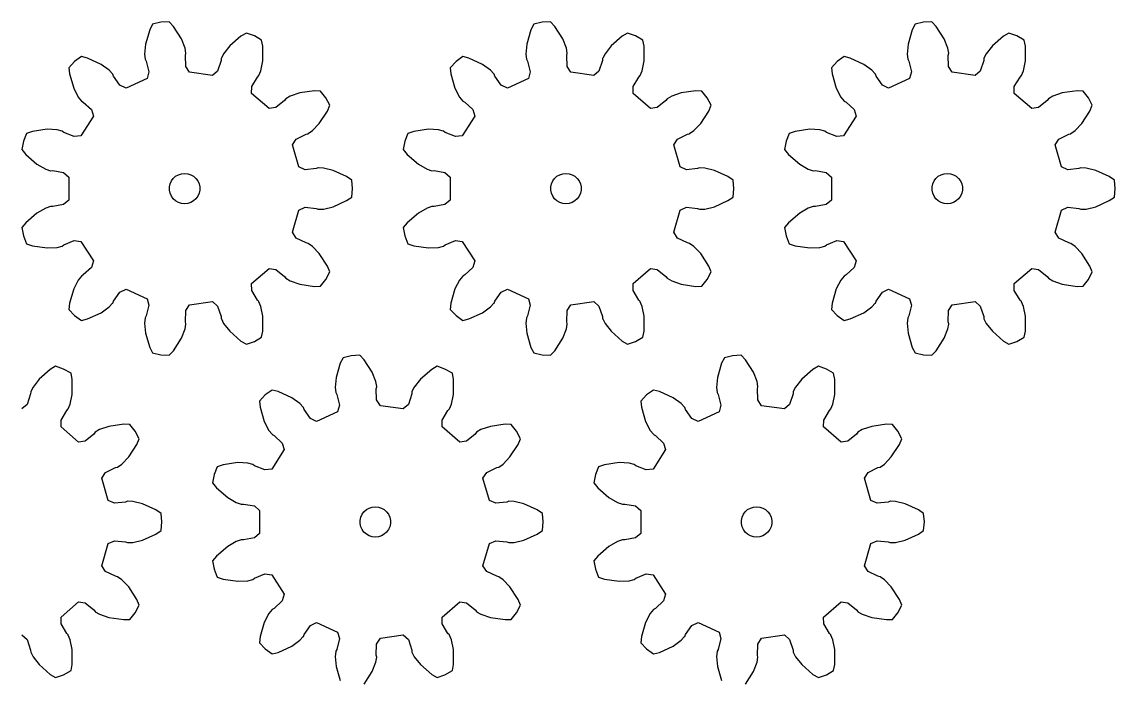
# Model space of a CAD drawing. Extents: x 0 to 183, y 0 to 230.
# Drawn here: x 75.2 to 183, y 165.2 to 229.9 of the extents above; entities that cross this region are included whole.
import ezdxf

# ---------------------------------------------------------------- set-up
doc = ezdxf.new("R2010")
doc.units = 0

msp = doc.modelspace()

# ---------------------------------------------------------------- linework, layer by layer
for p, q in [((88.06, 229.69), (87.78, 229.14)), ((88.87, 229.89), (88.06, 229.69)), ((89.7, 229.93), (88.87, 229.89)), ((90.12, 229.48), (89.7, 229.93)), ((125.65, 229.69), (125.37, 229.14)), ((126.46, 229.89), (125.65, 229.69)), ((127.29, 229.93), (126.46, 229.89)), ((127.71, 229.48), (127.29, 229.93)), ((163.24, 229.69), (162.96, 229.14)), ((164.05, 229.89), (163.24, 229.69)), ((164.88, 229.93), (164.05, 229.89)), ((165.31, 229.48), (164.88, 229.93)), ((87.78, 229.14), (87.37, 227.74)), ((90.91, 228.25), (90.12, 229.48)), ((96.78, 228.52), (95.68, 227.56)), ((97.31, 228.83), (96.78, 228.52)), ((98.1, 228.56), (97.31, 228.83)), ((98.82, 228.14), (98.1, 228.56)), ((125.37, 229.14), (124.96, 227.74)), ((128.5, 228.25), (127.71, 229.48)), ((134.37, 228.52), (133.27, 227.56)), ((134.9, 228.83), (134.37, 228.52)), ((135.69, 228.56), (134.9, 228.83)), ((136.41, 228.14), (135.69, 228.56)), ((162.96, 229.14), (162.55, 227.74)), ((166.09, 228.25), (165.31, 229.48)), ((171.96, 228.52), (170.86, 227.56)), ((172.49, 228.83), (171.96, 228.52)), ((173.28, 228.56), (172.49, 228.83)), ((174, 228.14), (173.28, 228.56)), ((87.37, 227.74), (87.28, 226.76)), ((91.27, 227.33), (90.91, 228.25)), ((95.68, 227.56), (95.07, 226.79)), ((98.94, 227.54), (98.82, 228.14)), ((98.93, 226.08), (98.94, 227.54)), ((124.96, 227.74), (124.87, 226.76)), ((128.86, 227.33), (128.5, 228.25)), ((133.27, 227.56), (132.67, 226.79)), ((136.53, 227.54), (136.41, 228.14)), ((136.52, 226.08), (136.53, 227.54)), ((162.55, 227.74), (162.46, 226.76)), ((166.45, 227.33), (166.09, 228.25)), ((170.86, 227.56), (170.26, 226.79)), ((174.12, 227.54), (174, 228.14)), ((174.11, 226.08), (174.12, 227.54)), ((81.06, 226.5), (80.38, 226.01)), ((81.66, 226.35), (81.06, 226.5)), ((82.99, 225.74), (81.66, 226.35)), ((87.28, 226.76), (87.33, 226.26)), ((91.36, 226.84), (91.27, 227.33)), ((91.32, 226.62), (91.36, 226.83)), ((91.36, 225.53), (91.32, 226.62)), ((91.36, 226.83), (91.36, 226.84)), ((94.85, 226.34), (94.84, 226.33)), ((95.07, 226.79), (94.85, 226.34)), ((118.65, 226.5), (117.98, 226.01)), ((119.25, 226.35), (118.65, 226.5)), ((120.58, 225.74), (119.25, 226.35)), ((124.87, 226.76), (124.92, 226.26)), ((128.95, 226.84), (128.86, 227.33)), ((128.91, 226.62), (128.95, 226.83)), ((128.95, 225.53), (128.91, 226.62)), ((128.95, 226.83), (128.95, 226.84)), ((132.44, 226.34), (132.43, 226.33)), ((132.67, 226.79), (132.44, 226.34)), ((156.25, 226.5), (155.57, 226.01)), ((156.84, 226.35), (156.25, 226.5)), ((158.17, 225.74), (156.84, 226.35)), ((162.46, 226.76), (162.51, 226.26)), ((166.55, 226.84), (166.45, 227.33)), ((166.51, 226.62), (166.55, 226.83)), ((166.54, 225.53), (166.51, 226.62)), ((166.55, 226.83), (166.55, 226.84)), ((170.26, 226.79), (170.03, 226.34)), ((170.03, 226.34), (170.03, 226.33)), ((80.38, 226.01), (79.81, 225.41)), ((79.81, 225.41), (79.87, 224.8)), ((83.79, 225.16), (82.99, 225.74)), ((87.33, 226.26), (87.33, 226.25)), ((87.33, 226.25), (87.43, 226.06)), ((87.43, 226.06), (87.7, 225)), ((91.72, 224.96), (91.36, 225.53)), ((94.82, 226.12), (94.48, 225.08)), ((94.84, 226.33), (94.82, 226.12)), ((98.74, 225.11), (98.93, 226.08)), ((117.98, 226.01), (117.4, 225.41)), ((117.4, 225.41), (117.46, 224.8)), ((121.38, 225.16), (120.58, 225.74)), ((124.92, 226.26), (124.93, 226.25)), ((124.93, 226.25), (125.02, 226.06)), ((125.02, 226.06), (125.3, 225)), ((129.31, 224.96), (128.95, 225.53)), ((132.41, 226.12), (132.07, 225.08)), ((132.43, 226.33), (132.41, 226.12)), ((136.33, 225.11), (136.52, 226.08)), ((155.57, 226.01), (154.99, 225.41)), ((154.99, 225.41), (155.05, 224.8)), ((158.97, 225.16), (158.17, 225.74)), ((162.51, 226.26), (162.52, 226.25)), ((162.52, 226.25), (162.62, 226.06)), ((162.62, 226.06), (162.89, 225)), ((166.9, 224.96), (166.54, 225.53)), ((170.01, 226.12), (169.66, 225.08)), ((170.03, 226.33), (170.01, 226.12)), ((173.92, 225.11), (174.11, 226.08)), ((79.87, 224.8), (80.29, 223.4)), ((84.13, 224.8), (83.79, 225.16)), ((84.14, 224.79), (84.13, 224.8)), ((84.22, 224.59), (84.14, 224.79)), ((84.84, 223.69), (84.22, 224.59)), ((87.52, 224.35), (85.45, 223.41)), ((87.7, 225), (87.52, 224.35)), ((93.97, 224.63), (91.72, 224.96)), ((94.48, 225.08), (93.97, 224.63)), ((97.84, 223.55), (98.4, 224.48)), ((98.4, 224.48), (98.54, 224.64)), ((98.54, 224.64), (98.55, 224.65)), ((98.55, 224.65), (98.74, 225.11)), ((117.46, 224.8), (117.88, 223.4)), ((121.72, 224.8), (121.38, 225.16)), ((121.73, 224.79), (121.72, 224.8)), ((121.81, 224.59), (121.73, 224.79)), ((122.43, 223.69), (121.81, 224.59)), ((125.11, 224.35), (123.04, 223.41)), ((125.3, 225), (125.11, 224.35)), ((131.57, 224.63), (129.31, 224.96)), ((132.07, 225.08), (131.57, 224.63)), ((135.43, 223.55), (135.99, 224.48)), ((135.99, 224.48), (136.14, 224.64)), ((136.14, 224.64), (136.15, 224.65)), ((136.15, 224.65), (136.33, 225.11)), ((155.05, 224.8), (155.47, 223.4)), ((159.31, 224.8), (158.97, 225.16)), ((159.32, 224.79), (159.31, 224.8)), ((159.4, 224.59), (159.32, 224.79)), ((160.02, 223.69), (159.4, 224.59)), ((162.7, 224.35), (160.63, 223.41)), ((162.89, 225), (162.7, 224.35)), ((169.16, 224.63), (166.9, 224.96)), ((169.66, 225.08), (169.16, 224.63)), ((173.02, 223.55), (173.58, 224.48)), ((173.58, 224.48), (173.73, 224.64)), ((173.73, 224.64), (173.74, 224.65)), ((173.74, 224.65), (173.92, 225.11)), ((80.29, 223.4), (80.74, 222.52)), ((85.45, 223.41), (84.84, 223.69)), ((97.83, 222.87), (97.84, 223.55)), ((104.02, 223.13), (102.57, 222.92)), ((104.63, 223.11), (104.02, 223.13)), ((105.15, 222.45), (104.63, 223.11)), ((117.88, 223.4), (118.33, 222.52)), ((123.04, 223.41), (122.43, 223.69)), ((135.43, 222.87), (135.43, 223.55)), ((141.61, 223.13), (140.16, 222.92)), ((142.22, 223.11), (141.61, 223.13)), ((142.74, 222.45), (142.22, 223.11)), ((155.47, 223.4), (155.92, 222.52)), ((160.63, 223.41), (160.02, 223.69)), ((173.02, 222.87), (173.02, 223.55)), ((179.2, 223.13), (177.75, 222.92)), ((179.81, 223.11), (179.2, 223.13)), ((180.33, 222.45), (179.81, 223.11)), ((80.74, 222.52), (81.05, 222.13)), ((81.05, 222.13), (81.06, 222.12)), ((81.06, 222.12), (81.24, 222.02)), ((99.55, 221.38), (97.83, 222.87)), ((101.07, 222.17), (100.22, 221.48)), ((101.2, 222.33), (101.07, 222.17)), ((101.21, 222.35), (101.2, 222.33)), ((101.64, 222.6), (101.21, 222.35)), ((102.57, 222.92), (101.64, 222.6)), ((105.53, 221.71), (105.15, 222.45)), ((118.33, 222.52), (118.64, 222.13)), ((118.64, 222.13), (118.65, 222.12)), ((118.65, 222.12), (118.84, 222.02)), ((137.15, 221.38), (135.43, 222.87)), ((138.66, 222.17), (137.81, 221.48)), ((138.79, 222.33), (138.66, 222.17)), ((138.8, 222.35), (138.79, 222.33)), ((139.24, 222.6), (138.8, 222.35)), ((140.16, 222.92), (139.24, 222.6)), ((143.12, 221.71), (142.74, 222.45)), ((155.92, 222.52), (156.23, 222.13)), ((156.23, 222.13), (156.25, 222.12)), ((156.25, 222.12), (156.43, 222.02)), ((174.74, 221.38), (173.02, 222.87)), ((176.25, 222.17), (175.41, 221.48)), ((176.38, 222.33), (176.25, 222.17)), ((176.4, 222.35), (176.38, 222.33)), ((176.83, 222.6), (176.4, 222.35)), ((177.75, 222.92), (176.83, 222.6)), ((180.71, 221.71), (180.33, 222.45)), ((81.24, 222.02), (82.05, 221.28)), ((82.05, 221.28), (82.24, 220.63)), ((100.22, 221.48), (99.55, 221.38)), ((104.5, 219.91), (105.3, 221.14)), ((105.3, 221.14), (105.53, 221.71)), ((118.84, 222.02), (119.64, 221.28)), ((119.64, 221.28), (119.83, 220.63)), ((137.81, 221.48), (137.15, 221.38)), ((142.1, 219.91), (142.89, 221.14)), ((142.89, 221.14), (143.12, 221.71)), ((156.43, 222.02), (157.23, 221.28)), ((157.23, 221.28), (157.42, 220.63)), ((175.41, 221.48), (174.74, 221.38)), ((179.69, 219.91), (180.48, 221.14)), ((180.48, 221.14), (180.71, 221.71)), ((82.24, 220.63), (81.01, 218.71)), ((103.82, 219.21), (104.5, 219.91)), ((119.83, 220.63), (118.6, 218.71)), ((141.42, 219.21), (142.1, 219.91)), ((157.42, 220.63), (156.19, 218.71)), ((179.01, 219.21), (179.69, 219.91)), ((75.65, 218.94), (75.34, 218.17)), ((76.23, 219.14), (75.65, 218.94)), ((77.68, 219.34), (76.23, 219.14)), ((78.66, 219.29), (77.68, 219.34)), ((79.15, 219.17), (78.66, 219.29)), ((79.16, 219.17), (79.15, 219.17)), ((79.33, 219.04), (79.16, 219.17)), ((80.34, 218.62), (79.33, 219.04)), ((102.22, 218.38), (103.2, 218.86)), ((103.2, 218.86), (103.4, 218.91)), ((103.4, 218.91), (103.42, 218.92)), ((103.42, 218.92), (103.82, 219.21)), ((113.24, 218.94), (112.93, 218.17)), ((113.82, 219.14), (113.24, 218.94)), ((115.27, 219.34), (113.82, 219.14)), ((116.25, 219.29), (115.27, 219.34)), ((116.74, 219.17), (116.25, 219.29)), ((116.75, 219.17), (116.74, 219.17)), ((116.92, 219.04), (116.75, 219.17)), ((117.93, 218.62), (116.92, 219.04)), ((139.81, 218.38), (140.79, 218.86)), ((140.79, 218.86), (140.99, 218.91)), ((140.99, 218.91), (141.01, 218.92)), ((141.01, 218.92), (141.42, 219.21)), ((150.83, 218.94), (150.52, 218.17)), ((151.42, 219.14), (150.83, 218.94)), ((152.86, 219.34), (151.42, 219.14)), ((153.84, 219.29), (152.86, 219.34)), ((154.33, 219.17), (153.84, 219.29)), ((154.35, 219.17), (154.33, 219.17)), ((154.52, 219.04), (154.35, 219.17)), ((155.52, 218.62), (154.52, 219.04)), ((177.4, 218.38), (178.38, 218.86)), ((178.38, 218.86), (178.58, 218.91)), ((178.58, 218.91), (178.6, 218.92)), ((178.6, 218.92), (179.01, 219.21)), ((75.34, 218.17), (75.18, 217.35)), ((81.01, 218.71), (80.34, 218.62)), ((101.85, 217.81), (102.22, 218.38)), ((102.49, 215.63), (101.85, 217.81)), ((112.93, 218.17), (112.77, 217.35)), ((118.6, 218.71), (117.93, 218.62)), ((139.44, 217.81), (139.81, 218.38)), ((140.08, 215.63), (139.44, 217.81)), ((150.52, 218.17), (150.37, 217.35)), ((156.19, 218.71), (155.52, 218.62)), ((177.03, 217.81), (177.4, 218.38)), ((177.67, 215.63), (177.03, 217.81)), ((75.18, 217.35), (75.56, 216.87)), ((75.56, 216.87), (76.67, 215.91)), ((112.77, 217.35), (113.16, 216.87)), ((113.16, 216.87), (114.27, 215.91)), ((150.37, 217.35), (150.75, 216.87)), ((150.75, 216.87), (151.86, 215.91)), ((76.67, 215.91), (77.53, 215.42)), ((103.11, 215.35), (102.49, 215.63)), ((114.27, 215.91), (115.12, 215.42)), ((140.7, 215.35), (140.08, 215.63)), ((151.86, 215.91), (152.71, 215.42)), ((178.29, 215.35), (177.67, 215.63)), ((77.53, 215.42), (78, 215.26)), ((78, 215.26), (78.02, 215.26)), ((78.02, 215.26), (78.23, 215.27)), ((78.23, 215.27), (79.3, 215.08)), ((79.3, 215.08), (79.81, 214.64)), ((79.81, 214.64), (79.81, 212.36)), ((89.92, 214.25), (90.11, 214.51)), ((90.11, 214.51), (90.34, 214.72)), ((90.34, 214.72), (90.61, 214.87)), ((90.61, 214.87), (90.91, 214.97)), ((90.91, 214.97), (91.22, 215)), ((91.22, 215), (91.53, 214.97)), ((91.53, 214.97), (91.83, 214.87)), ((91.83, 214.87), (92.1, 214.72)), ((92.1, 214.72), (92.34, 214.51)), ((92.34, 214.51), (92.52, 214.25)), ((104.19, 215.47), (103.11, 215.35)), ((104.39, 215.54), (104.19, 215.47)), ((104.41, 215.54), (104.39, 215.54)), ((104.91, 215.52), (104.41, 215.54)), ((105.86, 215.29), (104.91, 215.52)), ((107.19, 214.69), (105.86, 215.29)), ((107.7, 214.33), (107.19, 214.69)), ((115.12, 215.42), (115.59, 215.26)), ((115.59, 215.26), (115.61, 215.26)), ((115.61, 215.26), (115.82, 215.27)), ((115.82, 215.27), (116.89, 215.08)), ((116.89, 215.08), (117.41, 214.64)), ((117.41, 214.64), (117.41, 212.36)), ((127.52, 214.25), (127.7, 214.51)), ((127.7, 214.51), (127.93, 214.72)), ((127.93, 214.72), (128.2, 214.87)), ((128.2, 214.87), (128.5, 214.97)), ((128.5, 214.97), (128.81, 215)), ((128.81, 215), (129.13, 214.97)), ((129.13, 214.97), (129.42, 214.87)), ((129.42, 214.87), (129.7, 214.72)), ((129.7, 214.72), (129.93, 214.51)), ((129.93, 214.51), (130.11, 214.25)), ((141.78, 215.47), (140.7, 215.35)), ((141.98, 215.54), (141.78, 215.47)), ((142, 215.54), (141.98, 215.54)), ((142.5, 215.52), (142, 215.54)), ((143.45, 215.29), (142.5, 215.52)), ((144.79, 214.69), (143.45, 215.29)), ((145.29, 214.33), (144.79, 214.69)), ((152.71, 215.42), (153.18, 215.26)), ((153.18, 215.26), (153.2, 215.26)), ((153.2, 215.26), (153.41, 215.27)), ((153.41, 215.27), (154.48, 215.08)), ((154.48, 215.08), (155, 214.64)), ((155, 214.64), (155, 212.36)), ((165.11, 214.25), (165.29, 214.51)), ((165.29, 214.51), (165.52, 214.72)), ((165.52, 214.72), (165.8, 214.87)), ((165.8, 214.87), (166.09, 214.97)), ((166.09, 214.97), (166.41, 215)), ((166.41, 215), (166.72, 214.97)), ((166.72, 214.97), (167.02, 214.87)), ((167.02, 214.87), (167.29, 214.72)), ((167.29, 214.72), (167.52, 214.51)), ((167.52, 214.51), (167.71, 214.25)), ((179.37, 215.47), (178.29, 215.35)), ((179.57, 215.54), (179.37, 215.47)), ((179.59, 215.54), (179.57, 215.54)), ((180.09, 215.52), (179.59, 215.54)), ((181.04, 215.29), (180.09, 215.52)), ((182.38, 214.69), (181.04, 215.29)), ((182.88, 214.33), (182.38, 214.69)), ((89.73, 213.66), (89.8, 213.97)), ((89.73, 213.35), (89.73, 213.66)), ((89.8, 213.97), (89.92, 214.25)), ((92.52, 214.25), (92.65, 213.97)), ((92.65, 213.97), (92.71, 213.66)), ((92.71, 213.66), (92.71, 213.35)), ((107.77, 213.5), (107.7, 214.33)), ((107.7, 212.67), (107.77, 213.5)), ((127.32, 213.66), (127.39, 213.97)), ((127.32, 213.35), (127.32, 213.66)), ((127.39, 213.97), (127.52, 214.25)), ((130.11, 214.25), (130.24, 213.97)), ((130.24, 213.97), (130.31, 213.66)), ((130.31, 213.66), (130.31, 213.35)), ((145.37, 213.5), (145.29, 214.33)), ((145.29, 212.67), (145.37, 213.5)), ((164.91, 213.66), (164.98, 213.97)), ((164.91, 213.35), (164.91, 213.66)), ((164.98, 213.97), (165.11, 214.25)), ((167.71, 214.25), (167.83, 213.97)), ((167.83, 213.97), (167.9, 213.66)), ((167.9, 213.66), (167.9, 213.35)), ((182.96, 213.5), (182.88, 214.33)), ((182.88, 212.67), (182.96, 213.5)), ((79.81, 212.36), (79.3, 211.93)), ((89.8, 213.04), (89.73, 213.35)), ((89.92, 212.75), (89.8, 213.04)), ((90.11, 212.5), (89.92, 212.75)), ((90.34, 212.29), (90.11, 212.5)), ((92.34, 212.5), (92.1, 212.29)), ((92.52, 212.75), (92.34, 212.5)), ((92.65, 213.04), (92.52, 212.75)), ((92.71, 213.35), (92.65, 213.04)), ((107.19, 212.32), (107.7, 212.67)), ((117.41, 212.36), (116.89, 211.93)), ((127.39, 213.04), (127.32, 213.35)), ((127.52, 212.75), (127.39, 213.04)), ((127.7, 212.5), (127.52, 212.75)), ((127.93, 212.29), (127.7, 212.5)), ((129.93, 212.5), (129.7, 212.29)), ((130.11, 212.75), (129.93, 212.5)), ((130.24, 213.04), (130.11, 212.75)), ((130.31, 213.35), (130.24, 213.04)), ((144.79, 212.32), (145.29, 212.67)), ((155, 212.36), (154.48, 211.93)), ((164.98, 213.04), (164.91, 213.35)), ((165.11, 212.75), (164.98, 213.04)), ((165.29, 212.5), (165.11, 212.75)), ((165.52, 212.29), (165.29, 212.5)), ((167.52, 212.5), (167.29, 212.29)), ((167.71, 212.75), (167.52, 212.5)), ((167.83, 213.04), (167.71, 212.75)), ((167.9, 213.35), (167.83, 213.04)), ((182.38, 212.32), (182.88, 212.67)), ((77.53, 211.58), (76.67, 211.09)), ((78, 211.74), (77.53, 211.58)), ((78.02, 211.75), (78, 211.74)), ((78.23, 211.74), (78.02, 211.75)), ((79.3, 211.93), (78.23, 211.74)), ((90.61, 212.13), (90.34, 212.29)), ((90.91, 212.04), (90.61, 212.13)), ((91.22, 212), (90.91, 212.04)), ((91.53, 212.04), (91.22, 212)), ((91.83, 212.13), (91.53, 212.04)), ((92.1, 212.29), (91.83, 212.13)), ((101.85, 209.2), (102.49, 211.38)), ((102.49, 211.38), (103.11, 211.66)), ((103.11, 211.66), (104.19, 211.54)), ((104.19, 211.54), (104.39, 211.47)), ((104.39, 211.47), (104.41, 211.47)), ((104.41, 211.47), (104.91, 211.49)), ((104.91, 211.49), (105.86, 211.72)), ((105.86, 211.72), (107.19, 212.32)), ((115.12, 211.58), (114.27, 211.09)), ((115.59, 211.74), (115.12, 211.58)), ((115.61, 211.75), (115.59, 211.74)), ((115.82, 211.74), (115.61, 211.75)), ((116.89, 211.93), (115.82, 211.74)), ((128.2, 212.13), (127.93, 212.29)), ((128.5, 212.04), (128.2, 212.13)), ((128.81, 212), (128.5, 212.04)), ((129.13, 212.04), (128.81, 212)), ((129.42, 212.13), (129.13, 212.04)), ((129.7, 212.29), (129.42, 212.13)), ((139.44, 209.2), (140.08, 211.38)), ((140.08, 211.38), (140.7, 211.66)), ((140.7, 211.66), (141.78, 211.54)), ((141.78, 211.54), (141.98, 211.47)), ((141.98, 211.47), (142, 211.47)), ((142, 211.47), (142.5, 211.49)), ((142.5, 211.49), (143.45, 211.72)), ((143.45, 211.72), (144.79, 212.32)), ((152.71, 211.58), (151.86, 211.09)), ((153.18, 211.74), (152.71, 211.58)), ((153.2, 211.75), (153.18, 211.74)), ((153.41, 211.74), (153.2, 211.75)), ((154.48, 211.93), (153.41, 211.74)), ((165.8, 212.13), (165.52, 212.29)), ((166.09, 212.04), (165.8, 212.13)), ((166.41, 212), (166.09, 212.04)), ((166.72, 212.04), (166.41, 212)), ((167.02, 212.13), (166.72, 212.04)), ((167.29, 212.29), (167.02, 212.13)), ((177.03, 209.2), (177.67, 211.38)), ((177.67, 211.38), (178.29, 211.66)), ((178.29, 211.66), (179.37, 211.54)), ((179.37, 211.54), (179.57, 211.47)), ((179.57, 211.47), (179.59, 211.47)), ((179.59, 211.47), (180.09, 211.49)), ((180.09, 211.49), (181.04, 211.72)), ((181.04, 211.72), (182.38, 212.32)), ((76.67, 211.09), (75.56, 210.14)), ((114.27, 211.09), (113.16, 210.14)), ((151.86, 211.09), (150.75, 210.14)), ((75.56, 210.14), (75.18, 209.66)), ((75.18, 209.66), (75.34, 208.84)), ((102.22, 208.63), (101.85, 209.2)), ((113.16, 210.14), (112.77, 209.66)), ((112.77, 209.66), (112.93, 208.84)), ((139.81, 208.63), (139.44, 209.2)), ((150.75, 210.14), (150.37, 209.66)), ((150.37, 209.66), (150.52, 208.84)), ((177.4, 208.63), (177.03, 209.2)), ((75.34, 208.84), (75.65, 208.07)), ((75.65, 208.07), (76.23, 207.87)), ((79.33, 207.96), (80.34, 208.38)), ((80.34, 208.38), (81.01, 208.29)), ((81.01, 208.29), (82.24, 206.38)), ((103.2, 208.15), (102.22, 208.63)), ((103.4, 208.1), (103.2, 208.15)), ((103.42, 208.09), (103.4, 208.1)), ((103.82, 207.8), (103.42, 208.09)), ((112.93, 208.84), (113.24, 208.07)), ((113.24, 208.07), (113.82, 207.87)), ((116.92, 207.96), (117.93, 208.38)), ((117.93, 208.38), (118.6, 208.29)), ((118.6, 208.29), (119.83, 206.38)), ((140.79, 208.15), (139.81, 208.63)), ((140.99, 208.1), (140.79, 208.15)), ((141.01, 208.09), (140.99, 208.1)), ((141.42, 207.8), (141.01, 208.09)), ((150.52, 208.84), (150.83, 208.07)), ((150.83, 208.07), (151.42, 207.87)), ((154.52, 207.96), (155.52, 208.38)), ((155.52, 208.38), (156.19, 208.29)), ((156.19, 208.29), (157.42, 206.38)), ((178.38, 208.15), (177.4, 208.63)), ((178.58, 208.1), (178.38, 208.15)), ((178.6, 208.09), (178.58, 208.1)), ((179.01, 207.8), (178.6, 208.09)), ((76.23, 207.87), (77.68, 207.66)), ((77.68, 207.66), (78.66, 207.71)), ((78.66, 207.71), (79.15, 207.83)), ((79.15, 207.83), (79.16, 207.84)), ((79.16, 207.84), (79.33, 207.96)), ((104.5, 207.09), (103.82, 207.8)), ((105.3, 205.87), (104.5, 207.09)), ((113.82, 207.87), (115.27, 207.66)), ((115.27, 207.66), (116.25, 207.71)), ((116.25, 207.71), (116.74, 207.83)), ((116.74, 207.83), (116.75, 207.84)), ((116.75, 207.84), (116.92, 207.96)), ((142.1, 207.09), (141.42, 207.8)), ((142.89, 205.87), (142.1, 207.09)), ((151.42, 207.87), (152.86, 207.66)), ((152.86, 207.66), (153.84, 207.71)), ((153.84, 207.71), (154.33, 207.83)), ((154.33, 207.83), (154.35, 207.84)), ((154.35, 207.84), (154.52, 207.96)), ((179.69, 207.09), (179.01, 207.8)), ((180.48, 205.87), (179.69, 207.09)), ((82.24, 206.38), (82.05, 205.73)), ((105.53, 205.3), (105.3, 205.87)), ((119.83, 206.38), (119.64, 205.73)), ((143.12, 205.3), (142.89, 205.87)), ((157.42, 206.38), (157.23, 205.73)), ((180.71, 205.3), (180.48, 205.87)), ((81.05, 204.87), (80.74, 204.48)), ((81.06, 204.88), (81.05, 204.87)), ((81.24, 204.99), (81.06, 204.88)), ((82.05, 205.73), (81.24, 204.99)), ((97.83, 204.14), (99.55, 205.63)), ((99.55, 205.63), (100.22, 205.53)), ((100.22, 205.53), (101.07, 204.84)), ((101.07, 204.84), (101.2, 204.67)), ((105.15, 204.55), (105.53, 205.3)), ((118.64, 204.87), (118.33, 204.48)), ((118.65, 204.88), (118.64, 204.87)), ((118.84, 204.99), (118.65, 204.88)), ((119.64, 205.73), (118.84, 204.99)), ((135.43, 204.14), (137.15, 205.63)), ((137.15, 205.63), (137.81, 205.53)), ((137.81, 205.53), (138.66, 204.84)), ((138.66, 204.84), (138.79, 204.67)), ((142.74, 204.55), (143.12, 205.3)), ((156.23, 204.87), (155.92, 204.48)), ((156.25, 204.88), (156.23, 204.87)), ((156.43, 204.99), (156.25, 204.88)), ((157.23, 205.73), (156.43, 204.99)), ((173.02, 204.14), (174.74, 205.63)), ((174.74, 205.63), (175.41, 205.53)), ((175.41, 205.53), (176.25, 204.84)), ((176.25, 204.84), (176.38, 204.67)), ((180.33, 204.55), (180.71, 205.3)), ((80.74, 204.48), (80.29, 203.61)), ((97.84, 203.46), (97.83, 204.14)), ((101.2, 204.67), (101.21, 204.66)), ((101.21, 204.66), (101.64, 204.41)), ((101.64, 204.41), (102.57, 204.09)), ((102.57, 204.09), (104.02, 203.87)), ((104.02, 203.87), (104.63, 203.9)), ((104.63, 203.9), (105.15, 204.55)), ((118.33, 204.48), (117.88, 203.61)), ((135.43, 203.46), (135.43, 204.14)), ((138.79, 204.67), (138.8, 204.66)), ((138.8, 204.66), (139.24, 204.41)), ((139.24, 204.41), (140.16, 204.09)), ((140.16, 204.09), (141.61, 203.87)), ((141.61, 203.87), (142.22, 203.9)), ((142.22, 203.9), (142.74, 204.55)), ((155.92, 204.48), (155.47, 203.61)), ((173.02, 203.46), (173.02, 204.14)), ((176.38, 204.67), (176.4, 204.66)), ((176.4, 204.66), (176.83, 204.41)), ((176.83, 204.41), (177.75, 204.09)), ((177.75, 204.09), (179.2, 203.87)), ((179.2, 203.87), (179.81, 203.9)), ((179.81, 203.9), (180.33, 204.55)), ((80.29, 203.61), (79.87, 202.21)), ((84.22, 202.42), (84.84, 203.31)), ((84.84, 203.31), (85.45, 203.6)), ((85.45, 203.6), (87.52, 202.65)), ((87.52, 202.65), (87.7, 202)), ((98.4, 202.52), (97.84, 203.46)), ((117.88, 203.61), (117.46, 202.21)), ((121.81, 202.42), (122.43, 203.31)), ((122.43, 203.31), (123.04, 203.6)), ((123.04, 203.6), (125.11, 202.65)), ((125.11, 202.65), (125.3, 202)), ((135.99, 202.52), (135.43, 203.46)), ((155.47, 203.61), (155.05, 202.21)), ((159.4, 202.42), (160.02, 203.31)), ((160.02, 203.31), (160.63, 203.6)), ((160.63, 203.6), (162.7, 202.65)), ((162.7, 202.65), (162.89, 202)), ((173.58, 202.52), (173.02, 203.46)), ((79.87, 202.21), (79.81, 201.6)), ((79.81, 201.6), (80.38, 200.99)), ((82.99, 201.27), (83.79, 201.84)), ((83.79, 201.84), (84.13, 202.2)), ((84.13, 202.2), (84.14, 202.22)), ((84.14, 202.22), (84.22, 202.42)), ((87.7, 202), (87.43, 200.95)), ((91.36, 201.48), (91.72, 202.05)), ((91.72, 202.05), (93.97, 202.37)), ((93.97, 202.37), (94.48, 201.93)), ((94.48, 201.93), (94.82, 200.89)), ((98.54, 202.37), (98.4, 202.52)), ((98.55, 202.36), (98.54, 202.37)), ((98.74, 201.89), (98.55, 202.36)), ((98.93, 200.93), (98.74, 201.89)), ((117.46, 202.21), (117.4, 201.6)), ((117.4, 201.6), (117.98, 200.99)), ((120.58, 201.27), (121.38, 201.84)), ((121.38, 201.84), (121.72, 202.2)), ((121.72, 202.2), (121.73, 202.22)), ((121.73, 202.22), (121.81, 202.42)), ((125.3, 202), (125.02, 200.95)), ((128.95, 201.48), (129.31, 202.05)), ((129.31, 202.05), (131.57, 202.37)), ((131.57, 202.37), (132.07, 201.93)), ((132.07, 201.93), (132.41, 200.89)), ((136.14, 202.37), (135.99, 202.52)), ((136.15, 202.36), (136.14, 202.37)), ((136.33, 201.89), (136.15, 202.36)), ((136.52, 200.93), (136.33, 201.89)), ((155.05, 202.21), (154.99, 201.6)), ((154.99, 201.6), (155.57, 200.99)), ((158.17, 201.27), (158.97, 201.84)), ((158.97, 201.84), (159.31, 202.2)), ((159.31, 202.2), (159.32, 202.22)), ((159.32, 202.22), (159.4, 202.42)), ((162.89, 202), (162.62, 200.95)), ((166.54, 201.48), (166.9, 202.05)), ((166.9, 202.05), (169.16, 202.37)), ((169.16, 202.37), (169.66, 201.93)), ((169.66, 201.93), (170.01, 200.89)), ((173.73, 202.37), (173.58, 202.52)), ((173.74, 202.36), (173.73, 202.37)), ((173.92, 201.89), (173.74, 202.36)), ((174.11, 200.93), (173.92, 201.89)), ((80.38, 200.99), (81.06, 200.51)), ((81.06, 200.51), (81.66, 200.66)), ((81.66, 200.66), (82.99, 201.27)), ((87.33, 200.74), (87.28, 200.25)), ((87.43, 200.95), (87.33, 200.76)), ((87.33, 200.76), (87.33, 200.74)), ((91.32, 200.39), (91.36, 201.48)), ((94.82, 200.89), (94.84, 200.68)), ((94.84, 200.68), (94.85, 200.66)), ((94.85, 200.66), (95.07, 200.22)), ((98.94, 199.47), (98.93, 200.93)), ((117.98, 200.99), (118.65, 200.51)), ((118.65, 200.51), (119.25, 200.66)), ((119.25, 200.66), (120.58, 201.27)), ((124.92, 200.74), (124.87, 200.25)), ((124.93, 200.76), (124.92, 200.74)), ((125.02, 200.95), (124.93, 200.76)), ((128.91, 200.39), (128.95, 201.48)), ((132.41, 200.89), (132.43, 200.68)), ((132.43, 200.68), (132.44, 200.66)), ((132.44, 200.66), (132.67, 200.22)), ((136.53, 199.47), (136.52, 200.93)), ((155.57, 200.99), (156.25, 200.51)), ((156.25, 200.51), (156.84, 200.66)), ((156.84, 200.66), (158.17, 201.27)), ((162.51, 200.74), (162.46, 200.25)), ((162.52, 200.76), (162.51, 200.74)), ((162.62, 200.95), (162.52, 200.76)), ((166.51, 200.39), (166.54, 201.48)), ((170.01, 200.89), (170.03, 200.68)), ((170.03, 200.68), (170.03, 200.66)), ((170.03, 200.66), (170.26, 200.22)), ((174.12, 199.47), (174.11, 200.93)), ((87.28, 200.25), (87.37, 199.27)), ((90.91, 198.76), (91.27, 199.67)), ((91.27, 199.67), (91.36, 200.16)), ((91.36, 200.18), (91.32, 200.39)), ((91.36, 200.16), (91.36, 200.18)), ((95.07, 200.22), (95.68, 199.45)), ((95.68, 199.45), (96.78, 198.48)), ((98.82, 198.86), (98.94, 199.47)), ((124.87, 200.25), (124.96, 199.27)), ((128.5, 198.76), (128.86, 199.67)), ((128.86, 199.67), (128.95, 200.16)), ((128.95, 200.18), (128.91, 200.39)), ((128.95, 200.16), (128.95, 200.18)), ((132.67, 200.22), (133.27, 199.45)), ((133.27, 199.45), (134.37, 198.48)), ((136.41, 198.86), (136.53, 199.47)), ((162.46, 200.25), (162.55, 199.27)), ((166.09, 198.76), (166.45, 199.67)), ((166.45, 199.67), (166.55, 200.16)), ((166.55, 200.18), (166.51, 200.39)), ((166.55, 200.16), (166.55, 200.18)), ((170.26, 200.22), (170.86, 199.45)), ((170.86, 199.45), (171.96, 198.48)), ((174, 198.86), (174.12, 199.47)), ((87.37, 199.27), (87.78, 197.86)), ((90.12, 197.53), (90.91, 198.76)), ((96.78, 198.48), (97.31, 198.17)), ((97.31, 198.17), (98.1, 198.45)), ((98.1, 198.45), (98.82, 198.86)), ((124.96, 199.27), (125.37, 197.86)), ((127.71, 197.53), (128.5, 198.76)), ((134.37, 198.48), (134.9, 198.17)), ((134.9, 198.17), (135.69, 198.45)), ((135.69, 198.45), (136.41, 198.86)), ((162.55, 199.27), (162.96, 197.86)), ((165.31, 197.53), (166.09, 198.76)), ((171.96, 198.48), (172.49, 198.17)), ((172.49, 198.17), (173.28, 198.45)), ((173.28, 198.45), (174, 198.86)), ((87.78, 197.86), (88.06, 197.32)), ((88.06, 197.32), (88.87, 197.12)), ((89.7, 197.08), (90.12, 197.53)), ((125.37, 197.86), (125.65, 197.32)), ((125.65, 197.32), (126.46, 197.12)), ((127.29, 197.08), (127.71, 197.53)), ((162.96, 197.86), (163.24, 197.32)), ((163.24, 197.32), (164.05, 197.12)), ((164.88, 197.08), (165.31, 197.53)), ((88.87, 197.12), (89.7, 197.08)), ((106.57, 196.3), (106.17, 194.89)), ((106.85, 196.84), (106.57, 196.3)), ((107.66, 197.04), (106.85, 196.84)), ((108.5, 197.08), (107.66, 197.04)), ((108.92, 196.63), (108.5, 197.08)), ((109.7, 195.4), (108.92, 196.63)), ((126.46, 197.12), (127.29, 197.08)), ((144.16, 196.3), (143.76, 194.89)), ((144.44, 196.84), (144.16, 196.3)), ((145.25, 197.04), (144.44, 196.84)), ((146.09, 197.08), (145.25, 197.04)), ((146.51, 196.63), (146.09, 197.08)), ((147.3, 195.4), (146.51, 196.63)), ((164.05, 197.12), (164.88, 197.08)), ((77.98, 195.68), (76.88, 194.71)), ((78.51, 195.99), (77.98, 195.68)), ((79.3, 195.71), (78.51, 195.99)), ((80.03, 195.3), (79.3, 195.71)), ((80.14, 194.69), (80.03, 195.3)), ((110.07, 194.49), (109.7, 195.4)), ((115.58, 195.68), (114.47, 194.71)), ((116.11, 195.99), (115.58, 195.68)), ((116.89, 195.71), (116.11, 195.99)), ((117.62, 195.3), (116.89, 195.71)), ((117.73, 194.69), (117.62, 195.3)), ((147.66, 194.49), (147.3, 195.4)), ((153.17, 195.68), (152.07, 194.71)), ((153.7, 195.99), (153.17, 195.68)), ((154.49, 195.71), (153.7, 195.99)), ((155.21, 195.3), (154.49, 195.71)), ((155.32, 194.69), (155.21, 195.3)), ((76.88, 194.71), (76.28, 193.94)), ((80.13, 193.23), (80.14, 194.69)), ((106.17, 194.89), (106.08, 193.91)), ((110.16, 194), (110.07, 194.49)), ((114.47, 194.71), (113.87, 193.94)), ((117.73, 193.23), (117.73, 194.69)), ((143.76, 194.89), (143.67, 193.91)), ((147.75, 194), (147.66, 194.49)), ((152.07, 194.71), (151.46, 193.94)), ((155.32, 193.23), (155.32, 194.69)), ((76.03, 193.27), (75.69, 192.23)), ((76.05, 193.48), (76.03, 193.27)), ((76.28, 193.94), (76.05, 193.5)), ((76.05, 193.5), (76.05, 193.48)), ((79.94, 192.27), (80.13, 193.23)), ((99.18, 193.17), (98.6, 192.56)), ((99.86, 193.65), (99.18, 193.17)), ((100.46, 193.5), (99.86, 193.65)), ((101.78, 192.89), (100.46, 193.5)), ((106.08, 193.91), (106.13, 193.42)), ((106.13, 193.42), (106.13, 193.4)), ((106.13, 193.4), (106.23, 193.21)), ((106.23, 193.21), (106.5, 192.16)), ((110.12, 193.77), (110.16, 193.98)), ((110.15, 192.68), (110.12, 193.77)), ((110.16, 193.98), (110.16, 194)), ((113.62, 193.27), (113.28, 192.23)), ((113.64, 193.48), (113.62, 193.27)), ((113.87, 193.94), (113.64, 193.5)), ((113.64, 193.5), (113.64, 193.48)), ((117.54, 192.27), (117.73, 193.23)), ((136.77, 193.17), (136.2, 192.56)), ((137.45, 193.65), (136.77, 193.17)), ((138.05, 193.5), (137.45, 193.65)), ((139.38, 192.89), (138.05, 193.5)), ((143.67, 193.91), (143.72, 193.42)), ((143.72, 193.42), (143.72, 193.4)), ((143.72, 193.4), (143.82, 193.21)), ((143.82, 193.21), (144.09, 192.16)), ((147.71, 193.77), (147.75, 193.98)), ((147.75, 192.68), (147.71, 193.77)), ((147.75, 193.98), (147.75, 194)), ((151.21, 193.27), (150.87, 192.23)), ((151.23, 193.48), (151.21, 193.27)), ((151.46, 193.94), (151.23, 193.5)), ((151.23, 193.5), (151.23, 193.48)), ((155.13, 192.27), (155.32, 193.23)), ((75.69, 192.23), (75.18, 191.79)), ((79.76, 191.8), (79.94, 192.27)), ((98.6, 192.56), (98.66, 191.95)), ((98.66, 191.95), (99.08, 190.55)), ((102.58, 192.32), (101.78, 192.89)), ((102.92, 191.96), (102.58, 192.32)), ((102.93, 191.94), (102.92, 191.96)), ((103.01, 191.74), (102.93, 191.94)), ((106.5, 192.16), (106.31, 191.51)), ((110.52, 192.11), (110.15, 192.68)), ((112.77, 191.79), (110.52, 192.11)), ((113.28, 192.23), (112.77, 191.79)), ((117.35, 191.8), (117.54, 192.27)), ((136.2, 192.56), (136.26, 191.95)), ((136.26, 191.95), (136.67, 190.55)), ((140.17, 192.32), (139.38, 192.89)), ((140.52, 191.96), (140.17, 192.32)), ((140.53, 191.94), (140.52, 191.96)), ((140.6, 191.74), (140.53, 191.94)), ((144.09, 192.16), (143.91, 191.51)), ((148.11, 192.11), (147.75, 192.68)), ((150.36, 191.79), (148.11, 192.11)), ((150.87, 192.23), (150.36, 191.79)), ((154.94, 191.8), (155.13, 192.27)), ((79.04, 190.7), (79.6, 191.64)), ((79.6, 191.64), (79.75, 191.79)), ((79.75, 191.79), (79.76, 191.8)), ((103.63, 190.85), (103.01, 191.74)), ((104.24, 190.56), (103.63, 190.85)), ((106.31, 191.51), (104.24, 190.56)), ((116.63, 190.7), (117.19, 191.64)), ((117.19, 191.64), (117.34, 191.79)), ((117.34, 191.79), (117.35, 191.8)), ((141.22, 190.85), (140.6, 191.74)), ((141.84, 190.56), (141.22, 190.85)), ((143.91, 191.51), (141.84, 190.56)), ((154.23, 190.7), (154.79, 191.64)), ((154.79, 191.64), (154.93, 191.79)), ((154.93, 191.79), (154.94, 191.8)), ((79.04, 190.02), (79.04, 190.7)), ((80.76, 188.53), (79.04, 190.02)), ((82.85, 189.75), (82.42, 189.5)), ((83.77, 190.07), (82.85, 189.75)), ((85.22, 190.29), (83.77, 190.07)), ((85.84, 190.26), (85.22, 190.29)), ((86.35, 189.61), (85.84, 190.26)), ((99.08, 190.55), (99.53, 189.68)), ((116.63, 190.02), (116.63, 190.7)), ((118.35, 188.53), (116.63, 190.02)), ((120.44, 189.75), (120.01, 189.5)), ((121.37, 190.07), (120.44, 189.75)), ((122.81, 190.29), (121.37, 190.07)), ((123.43, 190.26), (122.81, 190.29)), ((123.94, 189.61), (123.43, 190.26)), ((136.67, 190.55), (137.13, 189.68)), ((154.22, 190.02), (154.23, 190.7)), ((155.94, 188.53), (154.22, 190.02)), ((158.03, 189.75), (157.6, 189.5)), ((158.96, 190.07), (158.03, 189.75)), ((160.41, 190.29), (158.96, 190.07)), ((161.02, 190.26), (160.41, 190.29)), ((161.53, 189.61), (161.02, 190.26)), ((81.43, 188.63), (80.76, 188.53)), ((82.27, 189.32), (81.43, 188.63)), ((82.4, 189.49), (82.27, 189.32)), ((82.42, 189.5), (82.4, 189.49)), ((86.73, 188.86), (86.35, 189.61)), ((86.5, 188.29), (86.73, 188.86)), ((99.53, 189.68), (99.84, 189.29)), ((99.84, 189.29), (99.86, 189.28)), ((99.86, 189.28), (100.04, 189.17)), ((100.04, 189.17), (100.84, 188.43)), ((119.02, 188.63), (118.35, 188.53)), ((119.87, 189.32), (119.02, 188.63)), ((120, 189.49), (119.87, 189.32)), ((120.01, 189.5), (120, 189.49)), ((124.33, 188.86), (123.94, 189.61)), ((124.1, 188.29), (124.33, 188.86)), ((137.13, 189.68), (137.44, 189.29)), ((137.44, 189.29), (137.45, 189.28)), ((137.45, 189.28), (137.63, 189.17)), ((137.63, 189.17), (138.43, 188.43)), ((156.61, 188.63), (155.94, 188.53)), ((157.46, 189.32), (156.61, 188.63)), ((157.59, 189.49), (157.46, 189.32)), ((157.6, 189.5), (157.59, 189.49)), ((161.92, 188.86), (161.53, 189.61)), ((161.69, 188.29), (161.92, 188.86)), ((85.71, 187.07), (86.5, 188.29)), ((101.04, 187.78), (99.81, 185.87)), ((100.84, 188.43), (101.04, 187.78)), ((123.3, 187.07), (124.1, 188.29)), ((138.63, 187.78), (137.4, 185.87)), ((138.43, 188.43), (138.63, 187.78)), ((160.89, 187.07), (161.69, 188.29)), ((85.03, 186.36), (85.71, 187.07)), ((96.48, 186.5), (95.03, 186.29)), ((97.46, 186.45), (96.48, 186.5)), ((122.62, 186.36), (123.3, 187.07)), ((134.07, 186.5), (132.62, 186.29)), ((135.05, 186.45), (134.07, 186.5)), ((160.21, 186.36), (160.89, 187.07)), ((83.05, 184.96), (83.42, 185.53)), ((83.42, 185.53), (84.4, 186.01)), ((84.4, 186.01), (84.6, 186.06)), ((84.6, 186.06), (84.62, 186.07)), ((84.62, 186.07), (85.03, 186.36)), ((94.45, 186.09), (94.14, 185.32)), ((95.03, 186.29), (94.45, 186.09)), ((97.94, 186.33), (97.46, 186.45)), ((97.96, 186.32), (97.94, 186.33)), ((98.13, 186.2), (97.96, 186.32)), ((99.14, 185.78), (98.13, 186.2)), ((99.81, 185.87), (99.14, 185.78)), ((120.64, 184.96), (121.01, 185.53)), ((121.01, 185.53), (121.99, 186.01)), ((121.99, 186.01), (122.2, 186.06)), ((122.2, 186.06), (122.21, 186.07)), ((122.21, 186.07), (122.62, 186.36)), ((132.04, 186.09), (131.73, 185.32)), ((132.62, 186.29), (132.04, 186.09)), ((135.53, 186.33), (135.05, 186.45)), ((135.55, 186.32), (135.53, 186.33)), ((135.72, 186.2), (135.55, 186.32)), ((136.73, 185.78), (135.72, 186.2)), ((137.4, 185.87), (136.73, 185.78)), ((158.24, 184.96), (158.61, 185.53)), ((158.61, 185.53), (159.58, 186.01)), ((159.58, 186.01), (159.79, 186.06)), ((159.79, 186.06), (159.8, 186.07)), ((159.8, 186.07), (160.21, 186.36)), ((83.69, 182.78), (83.05, 184.96)), ((94.14, 185.32), (93.98, 184.5)), ((93.98, 184.5), (94.36, 184.02)), ((121.29, 182.78), (120.64, 184.96)), ((131.73, 185.32), (131.57, 184.5)), ((131.57, 184.5), (131.95, 184.02)), ((158.88, 182.78), (158.24, 184.96)), ((94.36, 184.02), (95.47, 183.07)), ((131.95, 184.02), (133.06, 183.07)), ((84.31, 182.5), (83.69, 182.78)), ((85.4, 182.62), (84.31, 182.5)), ((85.59, 182.69), (85.4, 182.62)), ((85.61, 182.69), (85.59, 182.69)), ((86.11, 182.67), (85.61, 182.69)), ((87.07, 182.44), (86.11, 182.67)), ((88.4, 181.84), (87.07, 182.44)), ((95.47, 183.07), (96.32, 182.58)), ((96.32, 182.58), (96.79, 182.42)), ((96.79, 182.42), (96.81, 182.41)), ((96.81, 182.41), (97.02, 182.42)), ((97.02, 182.42), (98.1, 182.23)), ((98.1, 182.23), (98.61, 181.8)), ((109.71, 182.12), (110.02, 182.16)), ((110.02, 182.16), (110.33, 182.12)), ((121.9, 182.5), (121.29, 182.78)), ((122.99, 182.62), (121.9, 182.5)), ((123.19, 182.69), (122.99, 182.62)), ((123.2, 182.69), (123.19, 182.69)), ((123.7, 182.67), (123.2, 182.69)), ((124.66, 182.44), (123.7, 182.67)), ((125.99, 181.84), (124.66, 182.44)), ((133.06, 183.07), (133.91, 182.58)), ((133.91, 182.58), (134.39, 182.42)), ((134.39, 182.42), (134.4, 182.41)), ((134.4, 182.41), (134.61, 182.42)), ((134.61, 182.42), (135.69, 182.23)), ((135.69, 182.23), (136.2, 181.8)), ((147.3, 182.12), (147.61, 182.16)), ((147.61, 182.16), (147.92, 182.12)), ((159.49, 182.5), (158.88, 182.78)), ((160.58, 182.62), (159.49, 182.5)), ((160.78, 182.69), (160.58, 182.62)), ((160.8, 182.69), (160.78, 182.69)), ((161.29, 182.67), (160.8, 182.69)), ((162.25, 182.44), (161.29, 182.67)), ((163.58, 181.84), (162.25, 182.44)), ((88.9, 181.49), (88.4, 181.84)), ((88.98, 180.66), (88.9, 181.49)), ((98.61, 181.8), (98.61, 179.52)), ((108.53, 180.81), (108.59, 181.12)), ((108.59, 181.12), (108.72, 181.41)), ((108.72, 181.41), (108.9, 181.66)), ((108.9, 181.66), (109.14, 181.87)), ((109.14, 181.87), (109.41, 182.03)), ((109.41, 182.03), (109.71, 182.12)), ((110.33, 182.12), (110.63, 182.03)), ((110.63, 182.03), (110.9, 181.87)), ((110.9, 181.87), (111.13, 181.66)), ((111.13, 181.66), (111.32, 181.41)), ((111.32, 181.41), (111.45, 181.12)), ((111.45, 181.12), (111.51, 180.81)), ((126.49, 181.49), (125.99, 181.84)), ((126.57, 180.66), (126.49, 181.49)), ((136.2, 181.8), (136.2, 179.52)), ((146.12, 180.81), (146.18, 181.12)), ((146.18, 181.12), (146.31, 181.41)), ((146.31, 181.41), (146.5, 181.66)), ((146.5, 181.66), (146.73, 181.87)), ((146.73, 181.87), (147, 182.03)), ((147, 182.03), (147.3, 182.12)), ((147.92, 182.12), (148.22, 182.03)), ((148.22, 182.03), (148.49, 181.87)), ((148.49, 181.87), (148.73, 181.66)), ((148.73, 181.66), (148.91, 181.41)), ((148.91, 181.41), (149.04, 181.12)), ((149.04, 181.12), (149.1, 180.81)), ((164.08, 181.49), (163.58, 181.84)), ((164.16, 180.66), (164.08, 181.49)), ((88.9, 179.83), (88.98, 180.66)), ((108.53, 180.5), (108.53, 180.81)), ((108.59, 180.19), (108.53, 180.5)), ((108.72, 179.91), (108.59, 180.19)), ((111.45, 180.19), (111.32, 179.91)), ((111.51, 180.5), (111.45, 180.19)), ((111.51, 180.81), (111.51, 180.5)), ((126.49, 179.83), (126.57, 180.66)), ((146.12, 180.5), (146.12, 180.81)), ((146.18, 180.19), (146.12, 180.5)), ((146.31, 179.91), (146.18, 180.19)), ((149.04, 180.19), (148.91, 179.91)), ((149.1, 180.5), (149.04, 180.19)), ((149.1, 180.81), (149.1, 180.5)), ((164.08, 179.83), (164.16, 180.66)), ((87.07, 178.87), (88.4, 179.47)), ((88.4, 179.47), (88.9, 179.83)), ((98.1, 179.08), (97.02, 178.89)), ((98.61, 179.52), (98.1, 179.08)), ((108.9, 179.65), (108.72, 179.91)), ((109.14, 179.44), (108.9, 179.65)), ((109.41, 179.29), (109.14, 179.44)), ((109.71, 179.19), (109.41, 179.29)), ((110.02, 179.16), (109.71, 179.19)), ((110.33, 179.19), (110.02, 179.16)), ((110.63, 179.29), (110.33, 179.19)), ((110.9, 179.44), (110.63, 179.29)), ((111.13, 179.65), (110.9, 179.44)), ((111.32, 179.91), (111.13, 179.65)), ((124.66, 178.87), (125.99, 179.47)), ((125.99, 179.47), (126.49, 179.83)), ((135.69, 179.08), (134.61, 178.89)), ((136.2, 179.52), (135.69, 179.08)), ((146.5, 179.65), (146.31, 179.91)), ((146.73, 179.44), (146.5, 179.65)), ((147, 179.29), (146.73, 179.44)), ((147.3, 179.19), (147, 179.29)), ((147.61, 179.16), (147.3, 179.19)), ((147.92, 179.19), (147.61, 179.16)), ((148.22, 179.29), (147.92, 179.19)), ((148.49, 179.44), (148.22, 179.29)), ((148.73, 179.65), (148.49, 179.44)), ((148.91, 179.91), (148.73, 179.65)), ((162.25, 178.87), (163.58, 179.47)), ((163.58, 179.47), (164.08, 179.83)), ((83.05, 176.35), (83.69, 178.53)), ((83.69, 178.53), (84.31, 178.81)), ((84.31, 178.81), (85.4, 178.69)), ((85.4, 178.69), (85.59, 178.62)), ((85.59, 178.62), (85.61, 178.62)), ((85.61, 178.62), (86.11, 178.64)), ((86.11, 178.64), (87.07, 178.87)), ((95.47, 178.25), (94.36, 177.29)), ((96.32, 178.74), (95.47, 178.25)), ((96.79, 178.9), (96.32, 178.74)), ((96.81, 178.9), (96.79, 178.9)), ((97.02, 178.89), (96.81, 178.9)), ((120.64, 176.35), (121.29, 178.53)), ((121.29, 178.53), (121.9, 178.81)), ((121.9, 178.81), (122.99, 178.69)), ((122.99, 178.69), (123.19, 178.62)), ((123.19, 178.62), (123.2, 178.62)), ((123.2, 178.62), (123.7, 178.64)), ((123.7, 178.64), (124.66, 178.87)), ((133.06, 178.25), (131.95, 177.29)), ((133.91, 178.74), (133.06, 178.25)), ((134.39, 178.9), (133.91, 178.74)), ((134.4, 178.9), (134.39, 178.9)), ((134.61, 178.89), (134.4, 178.9)), ((158.24, 176.35), (158.88, 178.53)), ((158.88, 178.53), (159.49, 178.81)), ((159.49, 178.81), (160.58, 178.69)), ((160.58, 178.69), (160.78, 178.62)), ((160.78, 178.62), (160.8, 178.62)), ((160.8, 178.62), (161.29, 178.64)), ((161.29, 178.64), (162.25, 178.87)), ((94.36, 177.29), (93.98, 176.81)), ((93.98, 176.81), (94.14, 175.99)), ((131.95, 177.29), (131.57, 176.81)), ((131.57, 176.81), (131.73, 175.99)), ((83.42, 175.78), (83.05, 176.35)), ((84.4, 175.3), (83.42, 175.78)), ((94.14, 175.99), (94.45, 175.22)), ((121.01, 175.78), (120.64, 176.35)), ((121.99, 175.3), (121.01, 175.78)), ((131.73, 175.99), (132.04, 175.22)), ((158.61, 175.78), (158.24, 176.35)), ((159.58, 175.3), (158.61, 175.78)), ((84.6, 175.25), (84.4, 175.3)), ((84.62, 175.24), (84.6, 175.25)), ((85.03, 174.95), (84.62, 175.24)), ((85.71, 174.25), (85.03, 174.95)), ((94.45, 175.22), (95.03, 175.02)), ((95.03, 175.02), (96.48, 174.82)), ((96.48, 174.82), (97.46, 174.87)), ((97.46, 174.87), (97.94, 174.99)), ((97.94, 174.99), (97.96, 174.99)), ((97.96, 174.99), (98.13, 175.12)), ((98.13, 175.12), (99.14, 175.54)), ((99.14, 175.54), (99.81, 175.45)), ((99.81, 175.45), (101.04, 173.53)), ((122.2, 175.25), (121.99, 175.3)), ((122.21, 175.24), (122.2, 175.25)), ((122.62, 174.95), (122.21, 175.24)), ((123.3, 174.25), (122.62, 174.95)), ((132.04, 175.22), (132.62, 175.02)), ((132.62, 175.02), (134.07, 174.82)), ((134.07, 174.82), (135.05, 174.87)), ((135.05, 174.87), (135.53, 174.99)), ((135.53, 174.99), (135.55, 174.99)), ((135.55, 174.99), (135.72, 175.12)), ((135.72, 175.12), (136.73, 175.54)), ((136.73, 175.54), (137.4, 175.45)), ((137.4, 175.45), (138.63, 173.53)), ((159.79, 175.25), (159.58, 175.3)), ((159.8, 175.24), (159.79, 175.25)), ((160.21, 174.95), (159.8, 175.24)), ((160.89, 174.25), (160.21, 174.95)), ((86.5, 173.02), (85.71, 174.25)), ((101.04, 173.53), (100.84, 172.88)), ((124.1, 173.02), (123.3, 174.25)), ((138.63, 173.53), (138.43, 172.88)), ((161.69, 173.02), (160.89, 174.25)), ((79.04, 171.29), (80.76, 172.78)), ((80.76, 172.78), (81.43, 172.68)), ((81.43, 172.68), (82.27, 171.99)), ((86.35, 171.71), (86.73, 172.45)), ((86.73, 172.45), (86.5, 173.02)), ((100.84, 172.88), (100.04, 172.14)), ((116.63, 171.29), (118.35, 172.78)), ((118.35, 172.78), (119.02, 172.68)), ((119.02, 172.68), (119.87, 171.99)), ((123.94, 171.71), (124.33, 172.45)), ((124.33, 172.45), (124.1, 173.02)), ((138.43, 172.88), (137.63, 172.14)), ((154.22, 171.29), (155.94, 172.78)), ((155.94, 172.78), (156.61, 172.68)), ((156.61, 172.68), (157.46, 171.99)), ((161.53, 171.71), (161.92, 172.45)), ((161.92, 172.45), (161.69, 173.02)), ((82.27, 171.99), (82.4, 171.83)), ((82.4, 171.83), (82.42, 171.81)), ((82.42, 171.81), (82.85, 171.56)), ((82.85, 171.56), (83.77, 171.24)), ((85.84, 171.05), (86.35, 171.71)), ((99.53, 171.64), (99.08, 170.76)), ((99.84, 172.03), (99.53, 171.64)), ((99.86, 172.04), (99.84, 172.03)), ((100.04, 172.14), (99.86, 172.04)), ((119.87, 171.99), (120, 171.83)), ((120, 171.83), (120.01, 171.81)), ((120.01, 171.81), (120.44, 171.56)), ((120.44, 171.56), (121.37, 171.24)), ((123.43, 171.05), (123.94, 171.71)), ((137.13, 171.64), (136.67, 170.76)), ((137.44, 172.03), (137.13, 171.64)), ((137.45, 172.04), (137.44, 172.03)), ((137.63, 172.14), (137.45, 172.04)), ((157.46, 171.99), (157.59, 171.83)), ((157.59, 171.83), (157.6, 171.81)), ((157.6, 171.81), (158.03, 171.56)), ((158.03, 171.56), (158.96, 171.24)), ((161.02, 171.05), (161.53, 171.71)), ((79.04, 170.61), (79.04, 171.29)), ((79.6, 169.68), (79.04, 170.61)), ((83.77, 171.24), (85.22, 171.03)), ((85.22, 171.03), (85.84, 171.05)), ((99.08, 170.76), (98.66, 169.36)), ((103.01, 169.57), (103.63, 170.47)), ((103.63, 170.47), (104.24, 170.75)), ((104.24, 170.75), (106.31, 169.81)), ((116.63, 170.61), (116.63, 171.29)), ((117.19, 169.68), (116.63, 170.61)), ((121.37, 171.24), (122.81, 171.03)), ((122.81, 171.03), (123.43, 171.05)), ((136.67, 170.76), (136.26, 169.36)), ((140.6, 169.57), (141.22, 170.47)), ((141.22, 170.47), (141.84, 170.75)), ((141.84, 170.75), (143.91, 169.81)), ((154.23, 170.61), (154.22, 171.29)), ((154.79, 169.68), (154.23, 170.61)), ((158.96, 171.24), (160.41, 171.03)), ((160.41, 171.03), (161.02, 171.05)), ((75.18, 169.53), (75.69, 169.08)), ((79.75, 169.52), (79.6, 169.68)), ((79.76, 169.51), (79.75, 169.52)), ((79.94, 169.05), (79.76, 169.51)), ((98.66, 169.36), (98.6, 168.75)), ((102.58, 169), (102.92, 169.36)), ((102.92, 169.36), (102.93, 169.37)), ((102.93, 169.37), (103.01, 169.57)), ((106.31, 169.81), (106.5, 169.16)), ((110.52, 169.2), (112.77, 169.53)), ((112.77, 169.53), (113.28, 169.08)), ((117.34, 169.52), (117.19, 169.68)), ((117.35, 169.51), (117.34, 169.52)), ((117.54, 169.05), (117.35, 169.51)), ((136.26, 169.36), (136.2, 168.75)), ((140.17, 169), (140.52, 169.36)), ((140.52, 169.36), (140.53, 169.37)), ((140.53, 169.37), (140.6, 169.57)), ((143.91, 169.81), (144.09, 169.16)), ((148.11, 169.2), (150.36, 169.53)), ((150.36, 169.53), (150.87, 169.08)), ((154.93, 169.52), (154.79, 169.68)), ((154.94, 169.51), (154.93, 169.52)), ((155.13, 169.05), (154.94, 169.51)), ((75.69, 169.08), (76.03, 168.04)), ((80.13, 168.08), (79.94, 169.05)), ((98.6, 168.75), (99.18, 168.15)), ((99.18, 168.15), (99.86, 167.66)), ((100.46, 167.81), (101.78, 168.42)), ((101.78, 168.42), (102.58, 169)), ((106.5, 169.16), (106.23, 168.1)), ((110.12, 167.54), (110.15, 168.63)), ((110.15, 168.63), (110.52, 169.2)), ((113.28, 169.08), (113.62, 168.04)), ((117.73, 168.08), (117.54, 169.05)), ((136.2, 168.75), (136.77, 168.15)), ((136.77, 168.15), (137.45, 167.66)), ((138.05, 167.81), (139.38, 168.42)), ((139.38, 168.42), (140.17, 169)), ((144.09, 169.16), (143.82, 168.1)), ((147.71, 167.54), (147.75, 168.63)), ((147.75, 168.63), (148.11, 169.2)), ((150.87, 169.08), (151.21, 168.04)), ((155.32, 168.08), (155.13, 169.05)), ((76.03, 168.04), (76.05, 167.83)), ((76.05, 167.83), (76.05, 167.82)), ((76.05, 167.82), (76.28, 167.37)), ((76.28, 167.37), (76.88, 166.6)), ((80.14, 166.62), (80.13, 168.08)), ((99.86, 167.66), (100.46, 167.81)), ((106.13, 167.9), (106.08, 167.4)), ((106.08, 167.4), (106.17, 166.42)), ((106.23, 168.1), (106.13, 167.91)), ((106.13, 167.91), (106.13, 167.9)), ((110.07, 166.83), (110.16, 167.32)), ((110.16, 167.33), (110.12, 167.54)), ((110.16, 167.32), (110.16, 167.33)), ((113.62, 168.04), (113.64, 167.83)), ((113.64, 167.83), (113.64, 167.82)), ((113.64, 167.82), (113.87, 167.37)), ((113.87, 167.37), (114.47, 166.6)), ((117.73, 166.62), (117.73, 168.08)), ((137.45, 167.66), (138.05, 167.81)), ((143.72, 167.9), (143.67, 167.4)), ((143.67, 167.4), (143.76, 166.42)), ((143.82, 168.1), (143.72, 167.91)), ((143.72, 167.91), (143.72, 167.9)), ((147.66, 166.83), (147.75, 167.32)), ((147.75, 167.33), (147.71, 167.54)), ((147.75, 167.32), (147.75, 167.33)), ((151.21, 168.04), (151.23, 167.83)), ((151.23, 167.83), (151.23, 167.82)), ((151.23, 167.82), (151.46, 167.37)), ((151.46, 167.37), (152.07, 166.6)), ((155.32, 166.62), (155.32, 168.08)), ((76.88, 166.6), (77.98, 165.64)), ((79.3, 165.6), (80.03, 166.02)), ((80.03, 166.02), (80.14, 166.62)), ((106.17, 166.42), (106.57, 165.02)), ((109.7, 165.91), (110.07, 166.83)), ((114.47, 166.6), (115.58, 165.64)), ((116.89, 165.6), (117.62, 166.02)), ((117.62, 166.02), (117.73, 166.62)), ((143.76, 166.42), (144.16, 165.02)), ((147.3, 165.91), (147.66, 166.83)), ((152.07, 166.6), (153.17, 165.64)), ((154.49, 165.6), (155.21, 166.02)), ((155.21, 166.02), (155.32, 166.62)), ((77.98, 165.64), (78.51, 165.33)), ((78.51, 165.33), (79.3, 165.6)), ((108.92, 164.68), (109.7, 165.91)), ((115.58, 165.64), (116.11, 165.33)), ((116.11, 165.33), (116.89, 165.6)), ((146.51, 164.68), (147.3, 165.91)), ((153.17, 165.64), (153.7, 165.33)), ((153.7, 165.33), (154.49, 165.6))]:
    msp.add_line(p, q)

doc.saveas('drawing.dxf')
